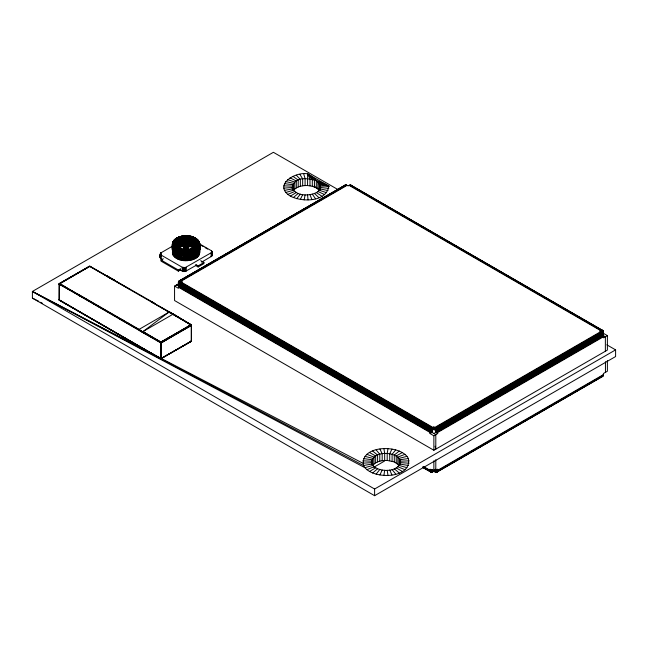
<?xml version="1.0" encoding="UTF-8"?>
<svg xmlns="http://www.w3.org/2000/svg" width="648" height="648" viewBox="0 0 648 648"><rect width="100%" height="100%" fill="white"/><g stroke="black" fill="none" stroke-linecap="round" stroke-linejoin="round"><path stroke-width="0.97" d="M188.114 250.266L188.098 244.693L186.486 243.267L184.98 243.502L184.064 244.693L184.769 249.512M185.223 249.577C183.506 245.762 185.887 240.076 188.033 245.098C186.081 247.479 182.833 243.308 184.631 249.44M185.555 249.642L185.555 243.664C188.876 241.979 188.471 248.573 188.05 250.063M185.903 249.683L185.944 243.243L187.912 244.304L187.928 249.934M130.329 289.599L89.845 266.223L59.057 284.002L160.761 342.914L191.476 325.385L173.308 314.061L150.571 301.288L154.192 303.58L154.678 303.305L89.845 266.223L59.235 283.63L59.057 299.789L160.68 358.757L363.504 465.491C370.875 480.079 412.322 479.39 408.394 458.549C401.015 443.953 359.567 444.65 363.504 465.491L371.887 464.081C377.12 473.234 401.744 473.032 400.002 459.732C394.77 450.579 370.146 450.789 371.887 464.081M283.824 188.139L292.232 187.491C295.431 195.834 307.192 196.085 314.434 193.46C328.188 188.309 314.126 177.576 307.622 173.858C295.366 171.242 272.468 185.328 290.344 196.117C301.806 202.2 326.365 202.403 328.884 186.138L307.622 173.858L307.557 185.547L312.304 186.276L318.119 188.609M184.048 250.266L184.121 244.49L185.725 243.267L187.742 244.126L187.75 250.112M184.234 249.934L184.243 244.304L185.944 243.243M184.413 250.112C183.109 247.625 184.291 240.473 187.07 245.09L187.742 245.471L186.972 243.397M184.915 249.472L184.761 243.672L185.425 243.324M185.725 243.267L183.457 246.11L178.151 247.901L177.657 247.074L177.212 238.456L176.742 238.172C168.521 244.094 180.525 251.537 186.899 249.828L189.467 249.569L189.84 251.44L189.143 257.669L188.309 258.479L191.217 260.075L190.958 258.042L192.521 256.924L192.205 257.702L194.918 258.771L194.481 256.802L194.991 255.984C201.204 253.4 201.852 243.462 197.13 239.266C191.954 235.256 184.607 234.681 178.629 237.136C168.367 243.178 180.063 251.132 187.564 249.399L188.195 249.739L188.43 251.626L187.709 257.815L186.94 258.576L189.84 260.35L189.653 258.301L191.209 257.28L190.958 258.042L193.768 259.281L193.379 257.288L194.91 255.984C189.937 259.281 183.028 259.37 177.884 256.397C183.676 259.338 192.002 259.338 196.668 254.356L196.295 254.429C194.044 257.823 189.273 257.41 185.733 258.017L185.563 258.584L188.43 260.536L188.309 258.479L189.84 257.556L189.653 258.301L192.529 259.718L192.205 257.702L192.804 256.948L193.752 256.486L193.379 257.288L195.971 258.196L195.712 255.547L197.713 254.081L196.587 255.466L196.911 257.556C189.726 262.91 171.599 262.1 172.652 250.314L172.457 253.093L172.481 251.149L173.146 251.319C174.28 257.296 181.796 258.682 186.94 258.576C190.253 258.414 193.655 257.629 196.376 255.652C198.304 255.093 198.158 251.821 199.714 251.772L199.365 254.551L196.911 257.556L193.938 256.495L188.989 257.839L183.514 257.888L179.658 257.045L175.487 254.931L177.52 258.908L176.45 255.555C169.906 252.096 170.529 240.181 177.641 237.622L178.127 237.897C185.571 233.839 201.188 236.22 197.664 248.046M191.298 340.953C190.504 342.411 191.63 340.2 191.298 341.148L160.882 358.741L59.3 300.202L59.057 299.579L59.478 300.308L160.68 358.757L191.233 341.391L191.476 340.767L191.055 341.488L160.68 358.757L32.4 291.446L32.4 298.121L374.609 495.696L615.6 356.554L615.6 349.88L606.844 344.825M199.592 250.938L199.001 251.051L199.681 250.525L199.714 243.98L197.656 242.474L197.6 248.816M174.523 248.168L174.547 243.429L173.818 243.049L172.457 244.191L172.506 250.736L172.457 244.191L173.842 242.295L174.49 242.668L174.506 247.406M197.624 248.16L197.656 242.474L199.438 242.32L199.706 249.683L199.017 250.258L199.689 250.104M174.547 247.479L174.288 240.813L172.976 241.704L172.822 247.301M59.3 300.202L59.235 283.63L89.359 266.223L168.966 312.117L173.308 314.061L191.241 324.794L191.298 325.563M174.693 248.921L174.758 244.183L173.939 243.794L172.595 245.025L172.716 251.562L173.518 252.914L172.878 254.753L172.481 251.149M197.446 247.406L197.527 241.72L199.082 241.501L199.568 248.848L199.657 243.146L197.527 241.72L197.583 248.216M174.774 244.871L174.717 240.1L173.453 240.91L173.194 247.431L173.842 248.111L174.822 246.88L174.085 246.281L175.009 246.677M197.397 248.638L197.64 243.243L199.616 244.814L199.681 250.525M173.251 252.121L172.611 251.149L173.389 252.04L172.595 252.817L172.595 253.927L172.457 251.983L173.186 251.254L173.251 252.121L172.457 251.983M198.968 251.716L199.616 252.607C195.267 261.63 180.646 261.46 173.899 255.207L174.62 257.045L175.171 255.142L174.839 254.267L173.316 254.437L173.899 256.316L174.482 254.437L173.34 252.761L173.939 253.133L173.316 254.437L173.899 255.207L175.584 254.931L174.215 253.554L172.878 253.635L173.316 255.547L172.595 252.817L173.518 252.914L172.903 251.967L173.389 252.04M174.482 254.437L173.591 253.157L173.316 246.645L174.758 244.183L174.839 248.824M175.025 248.719L175.268 239.412L175.754 239.728L176.037 247.342L176.742 238.172L175.705 238.772L175.576 240.619M197.041 249.375L197.243 240.975L197.778 240.627L198.572 240.724L198.839 247.228L198.207 247.925L197.648 247.196L197.899 246.102M162.713 259.88C159.708 260.504 159.035 251.87 161.02 255.004L182.226 267.251L185.304 267.567L211.143 252.785L211.928 251.805L211.928 255.425L211.451 250.768L199.268 243.697M175.171 255.142L174.247 253.903L173.899 247.415L175.114 244.92L175.227 249.553M188.989 257.839L188.43 251.626L186.899 249.828L186.26 257.872L183.376 257.71L184.291 249.772L188.195 249.739L193.541 247.884L196.085 246.135L197.47 243.996L199.365 245.641L198.709 252.963L197.964 254.065L198.418 256.13L197.146 254.996L199.349 251.764L198.782 252.518L199.365 254.551L198.32 253.554L199.187 252.169L199.714 243.98L198.264 243.608L197.656 242.474M186.389 251.432L186.243 249.456L185.587 249.845L184.874 258.001L184.194 258.512L184.089 260.569L181.294 257.353L180.266 257.791L179.958 259.816L177.536 256.114L176.442 257.232L176.442 258.35L175.47 256.608L175.989 255.798L178.824 256.924L177.884 256.397M185.563 258.584L187.126 258.001L185.563 258.584L185.539 260.65L182.841 258.35L182.963 257.799L184.81 257.839L184.089 251.667L183.011 249.626L183.619 249.302L183.765 251.294M199.276 248.03L199.438 242.32L197.243 240.975L197.357 247.463M175.495 249.431L175.754 239.728L175.948 238.772L176.426 239.063L176.807 247.658L177.641 237.622L176.702 238.164L178.629 237.136L179.14 237.411L180.055 246.977L180.816 245.705L181.416 236.642L182.072 236.066L182.655 236.374L183.457 246.11L183.943 245.106M196.611 246.904L196.814 240.246L197.915 239.971L198.264 246.467L198.839 247.228L199.082 241.501L196.814 240.246L196.96 245.803M196.547 250.079L196.692 245.454L198.968 246.451L199.187 252.169M195.947 249.828L196.085 246.135L198.418 247.228L198.709 252.963M160.477 253.23L160.226 257.653L160.712 252.995L173.113 245.794M176.094 250.112L176.24 246.297L175.122 245.948L173.899 247.415L173.939 253.133M195.955 247.18L196.247 239.558L196.733 239.25L197.543 245.738L198.264 246.467L197.664 247.795L197.324 247.406L197.915 247.763L197.13 247.058M176.442 255.563L176.531 247.212L177.009 246.929L177.179 250.606M195.194 250.452L195.356 246.775L197.729 247.965L198.094 253.724L197.34 254.786L197.729 256.867L195.712 256.098M176.831 250.744L177.009 246.929L175.77 246.605L174.62 248.144L174.49 253.87M177.228 247.366L178.127 237.897L179.059 247.406L179.148 246.321L180.055 246.977L180.249 245.9M184.98 243.502L184.842 244.361L186.608 245.924C188.665 243.891 186.17 242.158 185.352 245.179L184.421 245.471L184.559 250.209M194.368 250.112L194.505 247.358L196.911 248.654L197.34 254.437L196.376 255.652L196.911 256.446M198.094 253.724L198.418 247.228L198.968 246.451L197.154 244.742L197.251 249.48M177.738 250.371L177.884 247.496L176.531 247.212L175.47 248.816L175.033 254.607L175.584 254.931M196.352 240.457L196.223 238.618L194.279 237.492L193.793 237.767L192.861 247.293L193.776 246.686L193.793 247.771L194.716 247.22L192.205 245.989L187.888 245.074L188.398 246.07L193.793 247.771L194.732 238.31L195.202 238.027L197.13 239.266L196.984 241.194M198.264 246.467L198.572 240.724L196.247 239.558L196.49 246.953M186.251 258.034L185.539 251.74L184.291 249.772L184.923 249.423L185.069 251.408M177.657 247.074L178.621 246.548L179.14 237.411L179.715 236.706L180.241 236.99L181.132 246.613L181.424 245.552L182.266 246.329L183.295 245.179L183.943 236.188L184.615 235.734L185.255 236.091L185.838 243.988M193.339 251.537L193.541 247.884L195.971 249.294L196.457 255.101L195.477 256.26L195.971 257.086M178.702 250.889L178.872 248.006L177.406 247.771L176.442 249.44L175.989 255.798L174.62 255.936L175.47 257.726L175.47 256.608M197.34 254.437L197.729 247.965L198.418 247.228L197.186 245.778L197.154 244.742M178.621 246.548L179.674 246.094L180.241 236.99L180.865 236.35L181.416 236.642L182.266 246.329L182.663 245.284M192.318 251.076L192.48 248.338L194.918 249.869L195.461 255.709L194.991 255.984L195.477 256.26M179.771 251.343L179.958 248.443L178.378 248.273L177.52 250.006L176.969 255.855L177.941 256.414L175.624 254.526M176.702 238.164L178.629 237.136L177.803 237.622L181.626 236.439L185.895 236.01L194.279 237.492L192.756 237.298L193.29 246.426L191.849 246.88L192.756 237.298L193.266 237.022L195.194 238.027L193.793 237.767L194.27 246.937M174.563 286.076L178.419 288.295L179.261 284.334L182.274 281.621C180.452 279.563 177.544 281.24 178.419 283.848L174.563 286.076L174.563 300.542L433.868 450.255L607.387 350.074L607.387 335.607L603.523 333.38L602.243 334.117M191.144 251.748L191.338 248.727L193.768 250.379L194.351 256.252L193.533 256.778M180.922 251.724L181.116 248.808L179.431 248.719L177.981 256.373M191.047 245.624L190.439 236.569L192.164 236.617L190.998 236.277L190.439 236.569L189.597 246.264L190.431 245.479L190.755 246.54L191.047 245.624L191.63 236.893L192.164 236.617L193.266 237.022L191.63 236.893L192.205 245.989M179.674 246.094L182.031 245.398L182.655 236.374L183.327 235.864L183.943 236.188L184.923 245.754L185.328 244.199L187.045 243.47M184.121 244.49L184.761 243.672L184.648 245.827L185.117 244.579L185.223 245.859L185.927 245.268L186.203 243.243L187.912 244.304M189.921 252.04L190.131 249.035L192.529 250.808L192.804 256.948M182.137 252.023L182.339 249.099L180.565 249.091L179.318 256.835L183.376 257.71L182.671 251.497L181.764 249.399L182.339 249.099L182.55 252.104M196.457 255.101L196.911 248.654L195.834 247.066L196.085 246.135L196.231 249.942M183.473 251.262L183.619 249.302L181.764 249.399L180.889 257.402M188.544 245.13L189.184 236.318L190.998 236.277L189.184 236.318L189.815 245.333L188.398 246.07L187.896 236.156L189.775 236.01L187.896 236.156L187.24 245.009L186.575 236.083L184.615 235.734L181.626 236.439L182.072 236.066L177.803 237.622M188.722 251.254L188.868 249.261L189.078 252.194M184.421 245.471L185.255 236.091L188.511 235.823L186.575 236.083L185.992 243.988M184.777 251.392L184.923 249.423L183.011 249.626L181.975 257.507L182.963 257.799M186.098 251.432L186.243 249.456M187.418 251.384L187.604 243.818M607.387 360.612L607.387 371.223L603.523 373.451L602.851 376.318L436.695 472.246L436.282 472.343L435.456 469.832L437.052 472.044L437.724 469.176L431.463 472.343L422.804 467.492M194.481 256.802L195.461 255.709L195.971 249.294L194.983 247.641L195.356 246.775L195.485 249.634M196.052 240.554L196.223 238.618L194.732 238.31L195.153 247.512L195.55 238.91L196.028 238.618C202.37 243.608 193.76 250.25 188.195 249.739L189.84 251.44L190.31 257.621M172.481 252.258L172.652 250.314M179.115 256.851L178.694 259.394L177.52 257.791L177.949 256.932L180.614 257.207L179.431 248.719L179.958 248.443L180.128 251.173M185.555 245.924L185.96 244.806L188.098 244.693M437.724 433.553L435.796 432.443L435.569 430.483L433.868 429.106L432.127 430.572L431.941 432.443L430.013 433.553L430.863 429.592L433.868 426.878L437.052 429.908L437.724 433.553L433.868 435.78L430.013 433.553M180.33 257.248L182.671 260.399L182.841 258.35L183.514 257.888M383.924 475.381L384.677 470.278M387.974 448.651L387.212 453.535L387.212 460.436L394.292 461.927L399.136 465.256L399.136 458.355L407.009 456.346M59.235 299.408L59.478 300.308L59.057 299.579M186.835 243.591L188.033 245.098L187.88 244.158L185.247 243.672L184.526 244.061L184.243 245.292L185.166 243.94L187.442 243.956L188.098 244.895M304.163 199.876L305.095 194.91M600.801 332.003L601.133 330.359L602.494 330.302L601.376 332.797L601.628 330.229L600.963 331.954M59.235 284.375L59.721 283.541L99.784 307.436M120.034 319.124L160.623 342.29L161.109 342.914L161.271 358.676L161.417 342.816L160.963 342.249L59.13 283.848L59.405 283.532L123.825 321.116L124.311 320.833L120.204 318.816M423.176 467.281L431.916 472.327L432.427 469.857L431.05 472.246L432.167 469.76L430.402 471.736L430.693 472.044L432.167 469.76M198.531 252.623L198.839 251.845L198.701 252.793L199.616 253.724L199.082 249.294M161.271 358.676L160.761 358.498L160.931 341.982L142.941 331.59L168.966 312.117M344.258 186.503L344.363 186.057M185.587 249.845L186.989 251.732L187.709 257.815L186.94 258.576L186.989 260.634L184.194 258.512L184.332 257.953M138.607 329.646L169.452 311.834L172.822 314.337L191.241 324.794L191.233 341.391L191.476 340.97L191.476 325.183L173.308 314.061L142.463 331.873L139.085 329.37L83.754 297.424L59.057 284.205L59.235 283.824M436.282 428.717L435.318 430.086L437.068 429.073L435.318 430.086L435.82 428.207L601.628 332.481L603.142 334.822L603.523 337.835L607.387 335.607M187.491 244.515L187.24 245.754L184.672 243.761L186 243.365M178.37 256.665L183.157 258.293L186.907 258.341M198.077 253.368L197.802 254.291L198.968 255.353L198.442 253.303L197.34 254.786L198.418 255.012M172.668 248.646L172.449 249.893L172.481 243.356L173.996 241.542L174.587 241.906L174.636 245.697M160.226 253.757L160.226 257.928M211.928 251.529L211.685 256.227L201.633 262.165M185.693 244.377L187.353 243.624M292.232 189.022C293.504 171.048 320.355 180.849 328.884 186.138L320.412 186.065L320.412 190.01M198.207 247.925L198.547 246.848L197.648 247.196L197.948 248.111M191.476 325.183L160.623 342.29L160.453 358.401L161.417 358.401M185.927 245.268L186.608 244.328L187.912 245.292M431.916 472.327L432.905 469.735L432.402 472.198L423.047 466.795M432.427 469.857L431.463 472.343L422.52 467.184M602.081 330.205L601.117 332.691L602.494 330.302M184.121 245.098L185.328 244.199M161.109 342.914L191.476 325.385M182.031 245.398L185.19 244.871L185.903 245.965L186.859 244.669L187.491 244.847M184.064 244.693L184.761 243.826M379.931 474.976L382.182 470.027M391.959 449.064L389.715 453.794L389.715 460.696M300.332 199.471L302.665 194.659M189.273 246.945L190.188 245.276L191.549 245.576M59.3 284.067L89.772 266.377M79.963 295.229L79.542 295.747L83.268 297.699L83.754 297.424M160.315 257.386L161.02 256.681M602.851 330.512L601.376 332.797L603.142 330.82L602.851 330.512L350.487 184.947L348.073 185.895L346.218 184.988L345.068 185.134L179.261 280.859L180.347 283.848L178.419 282.731L347.109 185.336M435.82 428.207L434.832 429.656L434.832 427.437L600.631 331.711L601.628 332.481M89.424 266.377L90.015 266.328L89.116 266.571M175.389 246.127L175.219 240.424L174.717 240.1L172.976 241.704L173.194 247.431L174.199 247.601L173.47 247.042L174.839 245.568M140.527 330.423L140.211 331.128L160.623 342.29L160.761 342.914M431.309 469.727L430.053 470.845L431.997 469.525L430.402 471.736L430.013 469.176L436.282 472.343L603.142 376.01M603.142 330.82L603.482 331.711L601.538 333.031L603.142 330.82L350.487 184.947M198.977 250.42L199.657 250.938L199.657 252.048M344.534 185.676L345.068 185.134M376.124 474.174L379.793 469.525M296.687 198.693L300.348 194.173M395.766 449.858L392.097 454.289L392.097 461.19M173.47 247.042L174.814 247.439L174.191 248.16L173.453 240.91L175.268 239.412L174.069 240.157L173.745 246.653L174.822 246.88M188.398 246.07L189.184 245.236M603.482 336.11L437.684 431.835L435.74 430.912L437.335 430.547L435.569 430.483L436.695 429.292L602.494 333.566M184.559 245.049L184.226 244.337L184.721 244.094L184.064 244.895L184.842 244.361M184.421 244.126L186.81 243.373M285.881 192.448L293.504 190.228C297.003 186.373 302.576 185.401 307.557 185.547M387.212 460.436C382.093 460.291 376.35 461.287 372.754 465.256L372.754 458.355L364.889 456.346M430.191 471.331L431.997 469.525M601.538 333.031L603.353 331.225L350.025 184.972M174.822 247.228L174.069 247.949L174.814 247.439M189.5 258.058L186.859 258.503M601.595 333.38L603.482 331.711L349.539 185.101M186.94 249.577L187.151 243.551L187.248 249.472M372.616 473.008L377.598 468.788M293.317 197.559L298.21 193.46M190.755 246.54L191.622 245.803L191.849 246.88L192.748 246.208M197.494 254.089L198.401 253.344L199.365 253.433M191.241 324.794L160.963 342.249L190.82 324.729L191.298 325.004L169.314 312.312M399.273 451.032L394.292 455.026L394.292 461.927M173.842 242.295L172.481 243.356L172.546 249.059L172.652 242.522L174.288 240.813L174.83 241.153L174.911 244.952M184.923 243.842L186.559 243.397L187.515 243.972M192.205 257.702L194.489 256.252M195.34 255.668L196.295 254.429M188.86 258.155L190.747 257.791M191.589 257.321L192.529 250.808L191.881 249.002L192.48 248.338L192.667 251.238M176.742 238.172L174.822 239.436L174.425 245.916L174.069 240.157L175.948 238.772L174.822 239.436L175.033 242.328M190.958 258.042L193.161 256.73L193.768 250.379L192.999 248.613L193.541 247.884L193.703 250.768M182.177 257.685L181.529 258.115L181.286 260.148L179.067 257.394L179.658 257.045M196.376 255.652L195.712 255.547L196.895 254.769L196.587 255.466L197.729 255.758M175.73 249.326L175.608 245.633L174.62 248.144L175.187 254.575M195.169 255.701L195.737 255.369M290.344 196.117L296.322 192.545M369.514 471.501L375.654 467.848M177.641 237.622L175.705 238.772L175.867 240.708M194.991 255.984L195.712 255.547M190.472 257.993L193.023 257.021M161.417 342.816L191.055 324.94L160.931 341.982M435.569 430.483L602.851 334.182M435.74 430.912L437.481 429.899L435.74 430.912L437.554 431.204L603.353 335.478M437.538 430.312L435.796 431.333L437.724 432.443L603.523 336.717M435.318 430.086L436.695 429.292M107.236 275.91L106.75 276.194L113.635 280.171L114.121 279.887L107.236 275.91L109.844 277.976L114.121 279.887M178.03 250.241L177.884 247.496L177.406 247.771L178.095 256.381M180.679 269.811L178.37 271.148L161.02 261.128L161.02 260.018L163.328 258.682M161.02 260.018L178.37 270.038L180.679 268.701M179.682 269.681L183.003 271.463L185.304 271.463L196.449 265.162M195.72 264.473L198.126 265.858L203.918 262.521L203.918 263.631L198.126 266.976L195.72 265.583M345.408 184.996L178.97 281.086L180.533 283.298L178.735 281.402L345.797 184.947M346.656 185.117L178.451 282.228L180.347 283.848L178.556 281.783L346.218 184.988M127.68 323.344L128.166 323.06M158.047 305.807L158.533 305.532M59.057 299.789L160.931 358.676L191.298 341.148M601.133 330.359L599.667 331.152L600.631 331.711M601.133 332.051L435.335 427.777L434.832 429.656L603.523 332.262L603.482 331.711M603.142 334.822L435.796 431.333L437.684 431.835M373.839 467.24L384.491 461.093M430.191 431.43L433.966 433.504L435.796 432.443M338.159 189.702L273.391 152.304L32.4 291.446L374.609 489.013L615.6 349.88M431.301 469.549L430.013 470.286L423.881 466.746M437.449 470.448L434.832 471.955L434.832 470.472M603.523 374.56L437.724 470.286L436.436 469.549M434.832 469.735L435.335 472.198L603.482 375.119M603.353 375.605L435.82 472.327L435.164 469.857L435.335 472.198M189.653 258.301L191.881 257.126L190.698 249.326L191.338 248.727L191.468 250.663M186.575 236.083L187.223 235.71M172.773 247.285L172.652 242.522L173.996 241.542L174.49 242.668L172.595 245.025C177.066 253.66 190.779 253.49 197.729 247.965L196.571 246.443L196.692 245.454L196.798 249.253M402.376 452.531L396.236 455.965L396.236 462.866M188.309 258.479L190.536 257.434L191.217 251.165L189.467 249.569L190.131 249.035L190.334 251.951M173.518 252.914L172.878 245.843L174.547 243.429L174.596 248.071M195.461 255.709L193.938 256.495L194.918 249.869L194.036 248.16L194.505 247.358L194.651 250.233M186.94 258.576L188.519 257.888L187.628 257.977M287.842 194.392L294.743 191.46M185.19 244.871L185.96 244.806M366.914 469.711L374.026 466.73M404.984 454.321L397.864 457.091L397.864 463.992M184.194 258.512L185.733 258.017L184.874 258.001M179.002 246.054L183.019 245.114L183.7 246.815M372.754 465.458L364.889 467.686L32.4 291.446L362.799 463.19L371.45 462.64M198.896 249.464L199.633 249.269M602.494 376.529L601.628 376.601M178.556 286.076L430.15 431.333L431.989 430.96L178.97 284.901M284.529 190.342L292.661 188.892M181.618 257.564L181.286 251.246L180.565 249.091L181.116 248.808L181.319 251.829M408.394 458.549L400.002 459.732L400.002 464.665M178.735 285.485L430.329 430.742L432.127 430.572L178.419 283.848M170.659 313L171.056 313.316L169.363 312.328M409.091 460.85L400.44 461.174L400.44 464.13M161.109 358.498L160.453 358.401M430.15 431.333L431.941 431.333L430.013 432.443L178.419 287.186M185.093 243.462L185.555 243.664M173.267 251.562L172.716 251.562L172.878 245.843L174.199 244.539L175.114 244.92M283.792 185.887L292.232 186.065M362.799 460.85L371.45 461.174L371.45 464.13M400.44 462.64L409.091 463.19M185.636 243.316L186.932 243.737M320.412 187.491L328.771 188.382M198.782 252.518L199.714 252.89L199.657 250.938M284.423 183.668L292.661 184.664L292.661 190.577M430.329 430.742L431.989 430.96M363.504 458.549L371.887 459.732L371.887 464.665M326.576 192.675L319.14 190.228L317.909 188.997L317.909 182.096L328.884 186.138L319.982 184.664L319.982 189.589M400.002 464.081L408.394 465.491M197.964 254.065L198.968 254.243M319.982 188.892L327.993 190.585M176.442 249.44L177.163 255.855L175.13 253.822M198.345 242.862L199.657 243.146L199.706 249.683M285.703 181.553L293.504 183.327L293.504 190.228M430.564 430.159L432.127 430.572L430.369 429.559M185.012 245.317L187.394 245.195L187.628 244.215M399.136 465.458L407.009 467.686M328.884 186.138L319.14 183.327L319.14 190.228M183.619 258.196L184.267 258.277M287.591 179.585L294.743 182.096L294.743 188.997M175.608 245.633L174.596 245.252L173.316 246.645L173.081 252.372L173.931 253.692M192.845 245.948L194.068 246.402M366.914 454.321L374.026 457.091L374.026 463.992M430.863 429.592L432.338 430.199L431.592 428.555L179.998 283.298M186.162 244.426L187.07 245.09M397.864 466.73L404.984 469.711M179.966 257.337L180.525 257.54M177.422 256.114L178.5 256.616L176.612 255.523M32.4 298.121L38.742 301.271M317.909 191.46L324.559 194.594M290.037 177.836L296.322 181.003L296.322 187.904M40.46 302.268L42.258 303.183M178.888 256.9L179.796 257.369M176.491 284.958L178.516 286.019M369.514 452.531L375.654 455.965L375.654 462.866M349.037 185.336L603.523 332.262L603.523 333.38M603.434 335.664L605.362 336.774L605.362 351.24M201.601 245.6L203.334 246.605M205.068 247.609L207.676 249.107M200.702 260.666L203.918 262.521M181.31 282.18L432.905 427.437L432.905 429.656L431.155 428.644M180.857 282.479L432.451 427.737L432.905 429.656M180.419 282.852L432.014 428.109L432.605 429.883L179.609 283.8M430.588 429.187L432.338 430.199L431.204 429.057M430.191 430.321L431.941 431.333L430.045 431.9L178.451 286.643M430.28 470.44L432.905 471.955L432.905 470.472M83.268 297.699L76.383 293.722L76.869 293.447L79.72 295.448M150.749 301.393L156.67 304.868M158.363 305.864L164.284 309.339M165.977 310.335L167.67 311.332M396.236 467.848L402.376 471.501M142.941 331.59L160.623 342.29M175.908 254.875L176.507 255.239M433.966 433.504L435.796 434.67L435.796 449.137L435.116 446.197M177.017 255.822L177.941 256.414M179.059 247.406L178.135 246.815L178.151 247.901M175.341 254.186L175.973 254.591M316.321 192.545L321.991 196.287M314.15 186.065L317.909 188.997M292.969 176.361L298.21 180.087L298.21 186.989M197.114 245.398L197.543 245.738L197.915 239.971L195.55 238.91L195.882 247.212M372.616 451.032L377.598 455.026L377.598 461.927M199.033 251.213L199.714 251.772M394.292 468.788L399.273 473.008M436.428 469.727L437.684 470.845M437.052 472.044L435.667 469.654L437.554 471.331L435.796 469.176M198.936 252.007L199.616 252.607M309.987 185.79L309.987 178.888L307.622 173.858L314.434 180.087L314.434 186.989M314.434 193.46L318.97 197.705M178.556 281.783L180.395 283.532L178.735 281.402M296.298 175.195L300.348 179.375L300.348 186.276M351.257 185.255L351.888 186.454M307.622 173.858L312.304 179.375L312.304 186.276M376.124 449.858L379.793 454.289L379.793 461.19M435.667 469.654L437.335 471.736M392.097 469.525L395.766 474.174M431.592 428.555L432.605 429.883L432.451 427.737M312.304 194.173L315.568 198.79M179.261 280.859L180.743 283.176L179.998 280.673L181.011 283.176L180.857 280.843L181.157 282.471M211.847 255.158L211.847 251.262L211.847 255.968L211.685 252.331M186.486 243.267L186.608 249.642M299.919 174.377L302.665 178.888L302.665 185.79M435.456 469.832L436.695 472.246M187.183 244.774L187.515 245.624M379.931 449.064L382.182 453.794L382.182 460.696M179.609 280.722L180.743 283.176M389.715 470.027L391.959 474.976M435.164 469.857L436.282 472.343M309.987 194.659L311.891 199.535M303.734 173.923L305.087 178.646L305.087 185.547M186.737 244.952L186.932 245.859M180.419 280.714L181.011 283.176M186.43 244.79L186.527 245.236M383.924 448.651L384.677 453.535L384.677 460.436M387.212 470.278L387.974 475.381M307.557 194.91L308.051 199.9M179.318 256.835L178.378 248.273L178.872 248.006L179.034 250.744M187.564 249.399L187.709 251.367M186.219 245.033L186.26 245.965M176.394 249.99L176.24 246.297L175.47 248.816L175.94 255.263L176.92 256.397M160.315 254.299L160.477 258.455L160.477 254.202M211.847 252.08L211.928 255.701M197.527 248.735L197.47 243.996L197.672 245.082L199.365 245.641L199.511 251.351L199.616 244.814L198.037 244.353L197.64 243.243L197.656 247.973M186.26 243.632L186.26 249.683M174.49 242.668L174.498 248.241M605.451 361.722L605.451 372.341M600.631 330.593L600.631 332.084M435.796 459.675L435.796 470.286M433.868 426.878L433.868 429.106M433.868 435.78L433.868 450.255M433.868 460.793L433.868 471.404M374.609 489.013L374.609 495.696M316.321 181.003L316.321 187.904M211.685 251.003L211.685 256.227M211.451 252.574L211.451 256.47M211.143 252.785L211.143 256.681M198.126 265.858L198.126 266.976M186.081 267.251L186.081 271.148M185.717 267.43L185.717 271.326M185.304 267.567L185.304 271.463L184.858 267.656L184.858 271.553L184.388 267.705L184.388 271.601L183.919 267.705L183.919 271.601L183.449 267.656L183.449 271.553L183.003 267.567L183.003 271.463M182.59 267.43L182.59 271.326M182.226 267.251L182.226 271.148M181.31 281.062L181.31 282.544M178.37 270.038L178.37 271.148M177.884 247.496L177.884 250.46M161.02 252.785L161.02 258.9M160.712 252.995L160.712 258.69M199.438 250.104L199.438 251.221L199.438 250.104"/></g></svg>
